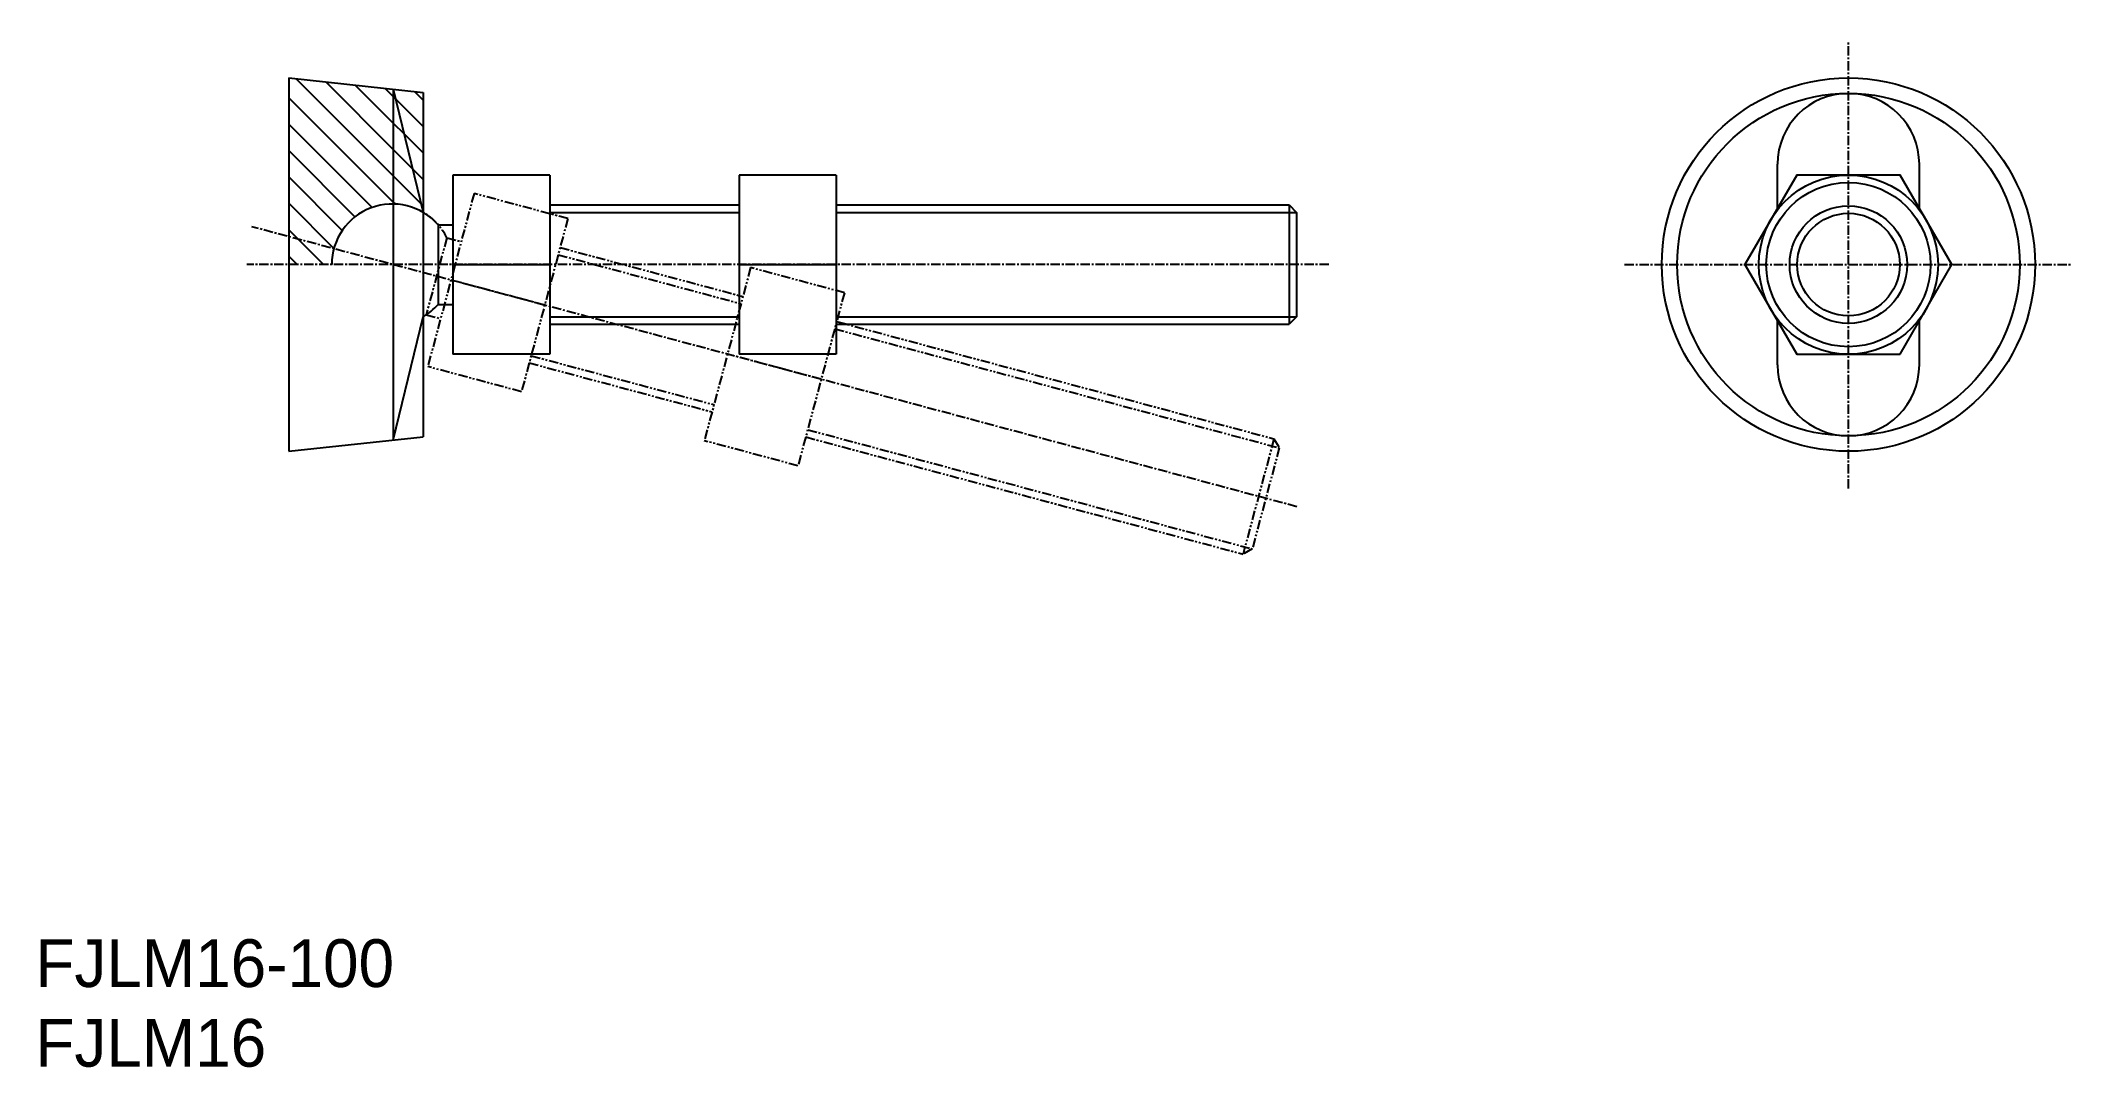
# Model space of a CAD drawing. Extents: x 68 to 340, y -4 to 134.
import ezdxf

# ---------------------------------------------------------------- set-up
doc = ezdxf.new("R2010")
doc.units = 0
doc.linetypes.add('CENTER', pattern=[2, 1.25, -0.25, 0.25, -0.25])
doc.linetypes.add('PHANTOM', pattern=[2.5, 1.25, -0.25, 0.25, -0.25, 0.25, -0.25])
doc.layers.get('0').update_dxf_attribs({"linetype": 'CONTINUOUS'})
doc.layers.add('CENTER', color=1, linetype='CENTER')

# ---------------------------------------------------------------- blocks, each defined once
blk = doc.blocks.new('*X2')
at = {"color": 0}
for p, q in [((155.44, 102.4), (156.6, 103.57)), ((156.46, 99.89), (160.13, 103.57)), ((161.12, 101.02), (163.67, 103.57)), ((165.79, 102.15), (167.21, 103.57)), ((170.46, 103.28), (170.74, 103.57)), ((159.67, 99.57), (161.12, 101.02)), ((163.21, 99.57), (165.79, 102.15)), ((166.74, 99.57), (170.46, 103.28)), ((153.74, 86.56), (166.74, 99.57)), ((154.16, 90.52), (163.21, 99.57)), ((154.59, 94.48), (159.67, 99.57)), ((155.01, 98.44), (156.13, 99.57)), ((156.13, 99.57), (156.46, 99.89)), ((156.28, 85.57), (170.28, 99.57)), ((170.28, 99.57), (170.51, 99.8)), ((159.81, 85.57), (170.97, 96.73)), ((163.35, 85.57), (172.23, 94.44)), ((166.88, 85.57), (174.05, 92.73)), ((170.42, 85.57), (176.46, 91.61)), ((173.95, 85.57), (178.63, 90.24)), ((177.49, 85.57), (178.63, 86.71))]:
    blk.add_line(p, q, dxfattribs=at)

msp = doc.modelspace()

# ---------------------------------------------------------------- linework, layer by layer
at = {"color": 7, "linetype": 'CONTINUOUS'}
for p, q in [((100.79, 128.87), (100.79, 78.87)), ((100.79, 128.87), (118.79, 126.94)), ((114.79, 127.37), (118.79, 110.87)), ((114.79, 127.37), (114.79, 80.37)), ((118.79, 126.94), (118.79, 80.8)), ((309.72, 126.81), (309.72, 126.81)), ((300.22, 111.42), (300.22, 117.31)), ((319.22, 111.42), (319.22, 117.31)), ((122.79, 115.87), (122.79, 91.87)), ((135.79, 115.87), (122.79, 115.87)), ((135.79, 115.87), (135.79, 91.87)), ((161.14, 115.87), (161.14, 91.87)), ((174.14, 115.87), (161.14, 115.87)), ((174.14, 115.87), (174.14, 91.87)), ((135.79, 111.87), (161.14, 111.87)), ((174.14, 111.87), (234.79, 111.87)), ((234.79, 111.87), (235.79, 110.87)), ((120.79, 109.21), (120.79, 98.53)), ((120.79, 109.21), (122.79, 109.21)), ((235.79, 110.87), (235.79, 96.87)), ((122.79, 103.87), (135.79, 103.87)), ((161.14, 103.87), (174.14, 103.87)), ((120.79, 98.53), (122.79, 98.53)), ((114.79, 80.37), (118.79, 96.87)), ((135.79, 95.87), (161.14, 95.87)), ((174.14, 95.87), (234.79, 95.87)), ((235.79, 96.87), (234.79, 95.87)), ((300.22, 90.43), (300.22, 96.33)), ((319.22, 90.43), (319.22, 96.33)), ((135.79, 91.87), (122.79, 91.87)), ((174.14, 91.87), (161.14, 91.87)), ((100.79, 78.87), (118.79, 80.8))]:
    msp.add_line(p, q, dxfattribs=at)
at = {"color": 3, "linetype": 'PHANTOM'}
for p, q in [((125.62, 113.39), (119.41, 90.21)), ((138.18, 110.03), (125.62, 113.39)), ((138.18, 110.03), (131.97, 86.84)), ((121.97, 107.47), (119.21, 97.16)), ((121.97, 107.47), (123.9, 106.96)), ((137.15, 106.16), (161.63, 99.6)), ((136.89, 105.2), (161.37, 98.64)), ((162.67, 103.47), (156.46, 80.28)), ((175.22, 100.1), (162.67, 103.47)), ((135.08, 98.44), (122.52, 101.8)), ((175.22, 100.1), (169.01, 76.92)), ((119.21, 97.16), (121.14, 96.64)), ((173.93, 95.27), (233.48, 79.32)), ((174.19, 96.24), (232.77, 80.54)), ((131.97, 86.84), (119.41, 90.21)), ((133.01, 90.71), (157.49, 84.15)), ((133.26, 91.67), (157.75, 85.11)), ((172.12, 88.51), (159.56, 91.87)), ((170.31, 81.75), (229.86, 65.79)), ((169.01, 76.92), (156.46, 80.28)), ((170.05, 80.78), (228.63, 65.09)), ((232.77, 80.54), (228.63, 65.09)), ((233.48, 79.32), (229.86, 65.79)), ((232.77, 80.54), (233.48, 79.32)), ((229.86, 65.79), (228.63, 65.09))]:
    msp.add_line(p, q, dxfattribs=at)
at = {"color": 3, "linetype": 'CONTINUOUS'}
for p, q in [((234.79, 111.87), (234.79, 95.87)), ((135.79, 110.87), (161.14, 110.87)), ((174.14, 110.87), (235.79, 110.87)), ((135.79, 96.87), (161.14, 96.87)), ((174.14, 96.87), (235.79, 96.87))]:
    msp.add_line(p, q, dxfattribs=at)
for p, q in [((132.04, 91.87), (132.04, 91.87)), ((132.29, 91.87), (132.29, 91.87))]:
    msp.add_line(p, q)
at = {"color": 7, "linetype": 'CONTINUOUS'}
msp.add_lwpolyline([(316.64, 91.87), (323.57, 103.87), (316.64, 115.87), (302.79, 115.87), (295.86, 103.87), (302.79, 91.87)], close=True, dxfattribs=at)
for radius in [25, 22.94, 12, 11, 7.87]:
    msp.add_circle((309.72, 103.87), radius, dxfattribs=at)
at = {"color": 3, "linetype": 'CONTINUOUS'}
msp.add_circle((309.72, 103.87), 6.87, dxfattribs=at)
at = {"color": 7, "linetype": 'CONTINUOUS'}
for centre, radius, start, end in [((309.72, 117.31), 9.5, 90, 180), ((309.72, 117.31), 9.5, 0, 90), ((114.67, 103.87), 8.12, 41.0753, 180), ((114.67, 103.87), 8.12, 300.5102, 318.9246), ((309.72, 90.43), 9.5, 180, 270), ((309.72, 90.43), 9.5, 270, 0)]:
    msp.add_arc(centre, radius, start, end, dxfattribs=at)
at = {"color": 3, "linetype": 'PHANTOM'}
msp.add_arc((114.67, 103.9), 8.12, 26.0753, 59.3995, dxfattribs=at)
at = {"layer": 'CENTER', "color": 1, "linetype": 'CENTER'}
for p, q in [((309.72, 73.87), (309.72, 133.87)), ((235.83, 71.44), (95.86, 108.94)), ((240.1, 103.87), (95.19, 103.87)), ((279.72, 103.87), (339.72, 103.87))]:
    msp.add_line(p, q, dxfattribs=at)

# ---------------------------------------------------------------- block references
at = {"color": 7, "linetype": 'CONTINUOUS', "rotation": 270}
msp.add_blockref('*X2', (15.23, 282.5), dxfattribs=at)

# ---------------------------------------------------------------- texts
at = {"color": 7, "linetype": 'CONTINUOUS'}
for s, p in [('FJLM16-100', (66.86, 7.1)), ('FJLM16', (66.86, -3.57))]:
    msp.add_text(s, height=6.4, dxfattribs=at).set_placement(p)

doc.saveas('drawing.dxf')
